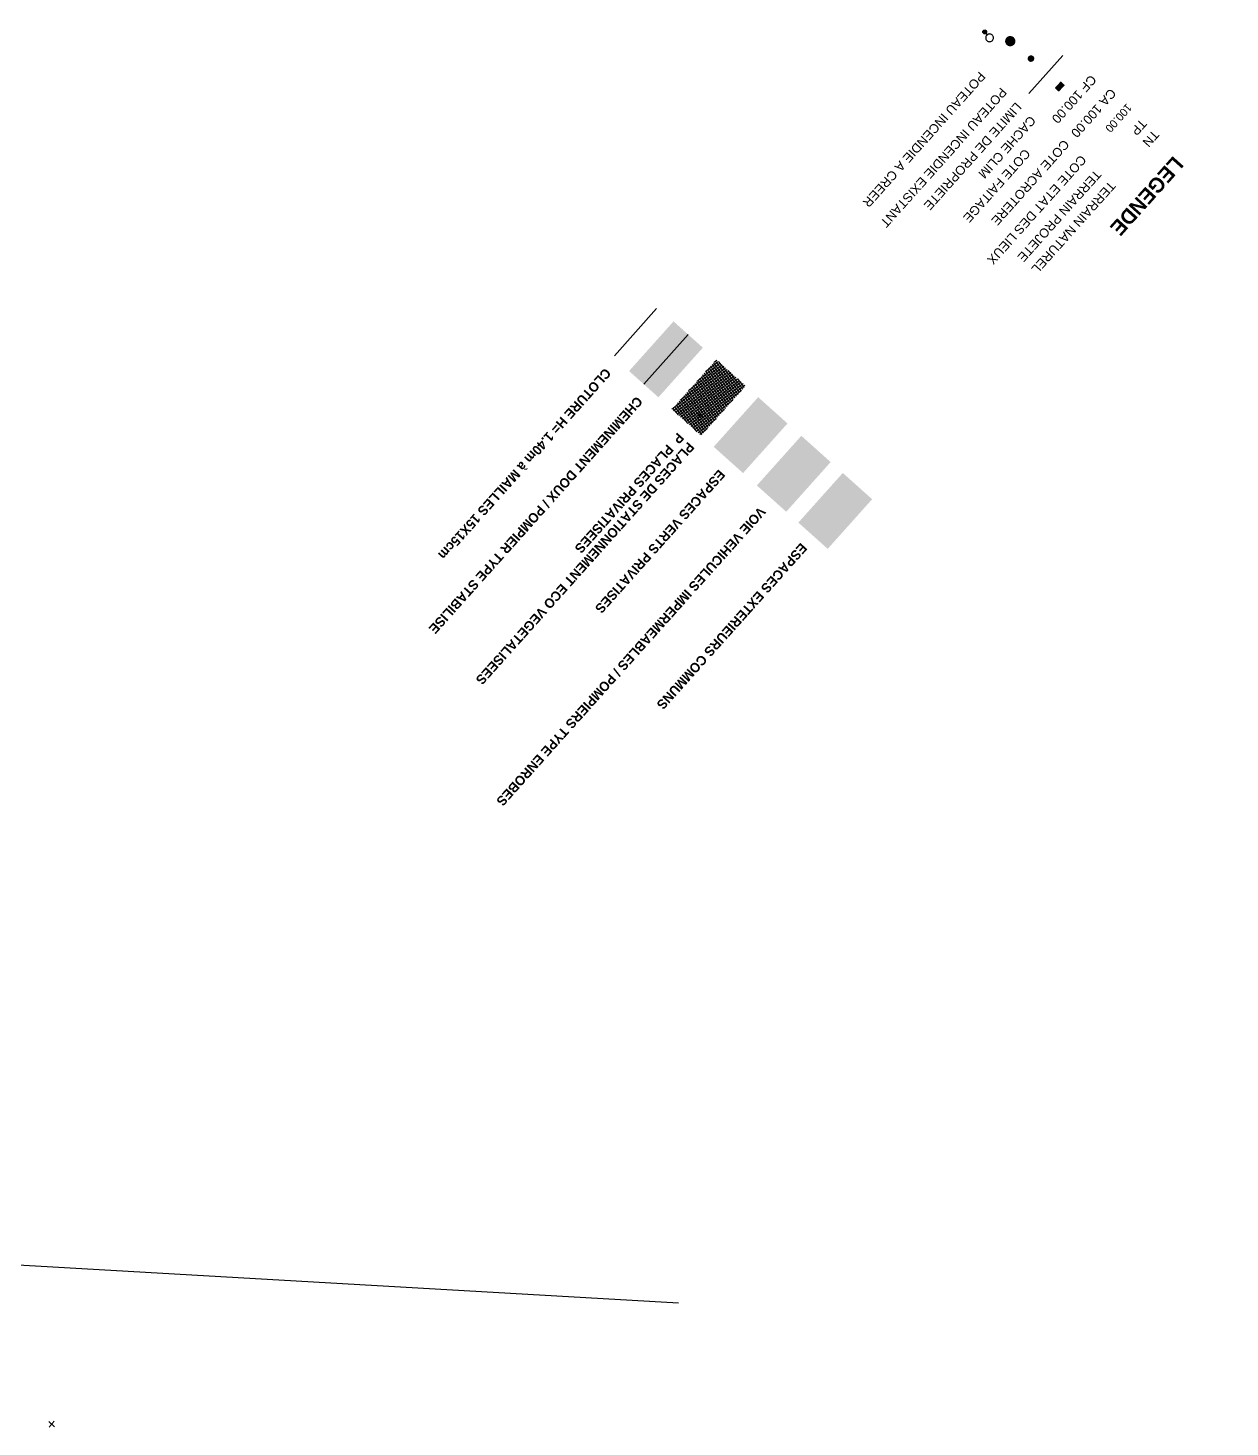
# Model space of a CAD drawing. Header units: metres. Extents: x -2858 to 512, y -1995 to 1252.
# Drawn here: x -369.6 to -213.5, y -138.3 to 43.5 of the extents above; entities that cross this region are included whole.
import ezdxf
from ezdxf import colors
from ezdxf.entities.mleader import LeaderData, LeaderLine
from ezdxf.enums import TextEntityAlignment as Align
from ezdxf.lldxf.tags import DXFTag
from ezdxf.math import Vec2, Vec3

# ---------------------------------------------------------------- set-up
doc = ezdxf.new("R2010")
doc.units = ezdxf.units.M
for name, color, linetype in [('&G_05_VU_02', 7, 'Continuous'), ('10-ECL-LUM', 32, 'Continuous'), ('1002 RES HTA TXT', 1, 'Continuous'), ('Calque commun', 7, 'Continuous'), ('Calque27', 7, 'Continuous'), ('Calque3', 7, 'Continuous'), ('Textes', 7, 'Continuous')]:
    doc.layers.add(name, color=color, linetype=linetype)
doc.layers.add('03-SER-CLOT-MUR-140 ST', color=7, linetype='Continuous', lineweight=15)
doc.styles.add('Arial15', font='arial.ttf', dxfattribs={"height": 0.921647})
doc.styles.add('Arial28', font='arial.ttf', dxfattribs={"height": 1.17964})
doc.styles.add('Arial29', font='arial.ttf', dxfattribs={"height": 1.179795})
doc.styles.add('Arial30', font='arial.ttf', dxfattribs={"width": 0.98, "height": 1.0388})
doc.styles.add('Century Gothic2', font='GOTHICB.TTF', dxfattribs={"height": 1.240921})
doc.styles.add('MtXpl_Century_Gothic', font='GOTHICB.TTF')
doc.styles.get("Standard").update_dxf_attribs({"font": 'arial.ttf'})
tags = doc.linetypes.add('_PARCELLE', pattern=[4, 2.5, -0.5, 0.5, -0.5]).pattern_tags.tags
tags[10:11] = [DXFTag(74, 4), DXFTag(75, 0), DXFTag(340, '0'), DXFTag(46, 0.0), DXFTag(50, 0.0), DXFTag(44, 0.0), DXFTag(45, 0.0)]
tags[8:9] = [DXFTag(74, 4), DXFTag(75, 0), DXFTag(340, '0'), DXFTag(46, 0.0), DXFTag(50, 0.0), DXFTag(44, 0.0), DXFTag(45, 0.0)]
tags[6:7] = [DXFTag(74, 4), DXFTag(75, 0), DXFTag(340, '0'), DXFTag(46, 0.0), DXFTag(50, 0.0), DXFTag(44, 0.0), DXFTag(45, 0.0)]
tags[4:5] = [DXFTag(74, 4), DXFTag(75, 0), DXFTag(340, '0'), DXFTag(46, 0.0), DXFTag(50, 0.0), DXFTag(44, 0.0), DXFTag(45, 0.0)]
tags = doc.linetypes.add('DASHDOT2', pattern=[0.5, 0.25, -0.125, 0, -0.125]).pattern_tags.tags
tags[10:11] = [DXFTag(74, 4), DXFTag(75, 0), DXFTag(340, '0'), DXFTag(46, 1.0), DXFTag(50, 0.0), DXFTag(44, 0.0), DXFTag(45, 0.0)]
tags[8:9] = [DXFTag(74, 4), DXFTag(75, 0), DXFTag(340, '0'), DXFTag(46, 1.0), DXFTag(50, 0.0), DXFTag(44, 0.0), DXFTag(45, 0.0)]
tags[6:7] = [DXFTag(74, 4), DXFTag(75, 0), DXFTag(340, '0'), DXFTag(46, 1.0), DXFTag(50, 0.0), DXFTag(44, 0.0), DXFTag(45, 0.0)]
tags[4:5] = [DXFTag(74, 4), DXFTag(75, 0), DXFTag(340, '0'), DXFTag(46, 1.0), DXFTag(50, 0.0), DXFTag(44, 0.0), DXFTag(45, 0.0)]

# ---------------------------------------------------------------- blocks, each defined once
blk = doc.blocks.new('ECL-LUM1')
at = {"color": 30, "lineweight": 0, "true_color": 0xf8991e}
blk.add_wipeout([(0, 0.75), (-0.043, 0.746), (-0.086, 0.735), (-0.125, 0.717), (-0.161, 0.692), (-0.192, 0.661), (-0.217, 0.625), (-0.235, 0.586), (-0.246, 0.543), (-0.25, 0.5), (-0.246, 0.457), (-0.235, 0.414), (-0.217, 0.375), (-0.192, 0.339), (-0.161, 0.308), (-0.125, 0.283), (-0.086, 0.265), (-0.043, 0.254), (0, 0.25), (0.043, 0.254), (0.086, 0.265), (0.125, 0.283), (0.161, 0.308), (0.192, 0.339), (0.217, 0.375), (0.235, 0.414), (0.246, 0.457), (0.25, 0.5), (0.246, 0.543), (0.235, 0.586), (0.217, 0.625), (0.192, 0.661), (0.161, 0.692), (0.125, 0.717), (0.086, 0.735), (0.043, 0.746)], dxfattribs=at)
at = {"layer": '&G_05_VU_02'}
h = blk.add_hatch(dxfattribs=at)
h.set_pattern_fill('ANGLE', color=256)
h.set_pattern_definition([(0, (0, 0), (0, 6.985), [5.08, -1.905]), (90, (0, 0), (-6.985, 4e-16), [5.08, -1.905])])
h.paths.add_polyline_path([(0, 0.75), (-0.043, 0.746), (-0.086, 0.735), (-0.125, 0.717), (-0.161, 0.692), (-0.192, 0.661), (-0.217, 0.625), (-0.235, 0.586), (-0.246, 0.543), (-0.25, 0.5), (-0.246, 0.457), (-0.235, 0.414), (-0.217, 0.375), (-0.192, 0.339), (-0.161, 0.308), (-0.125, 0.283), (-0.086, 0.265), (-0.043, 0.254), (0, 0.25), (0.043, 0.254), (0.086, 0.265), (0.125, 0.283), (0.161, 0.308), (0.192, 0.339), (0.217, 0.375), (0.235, 0.414), (0.246, 0.457), (0.25, 0.5), (0.246, 0.543), (0.235, 0.586), (0.217, 0.625), (0.192, 0.661), (0.161, 0.692), (0.125, 0.717), (0.086, 0.735), (0.043, 0.746)])
at = {"true_color": 0xf8991e}
h = blk.add_hatch(color=30, dxfattribs=at)
h.dxf.hatch_style = 1
edge = h.paths.add_edge_path()
edge.add_arc((0, 0), 0.125, 0, 360)
at = {"color": 30, "true_color": 0xf8991e, "flags": 128}
blk.add_lwpolyline([(0, 0.75), (-0.043, 0.746), (-0.086, 0.735), (-0.125, 0.717), (-0.161, 0.692), (-0.192, 0.661), (-0.217, 0.625), (-0.235, 0.586), (-0.246, 0.543), (-0.25, 0.5), (-0.246, 0.457), (-0.235, 0.414), (-0.217, 0.375), (-0.192, 0.339), (-0.161, 0.308), (-0.125, 0.283), (-0.086, 0.265), (-0.043, 0.254), (0, 0.25), (0.043, 0.254), (0.086, 0.265), (0.125, 0.283), (0.161, 0.308), (0.192, 0.339), (0.217, 0.375), (0.235, 0.414), (0.246, 0.457), (0.25, 0.5), (0.246, 0.543), (0.235, 0.586), (0.217, 0.625), (0.192, 0.661), (0.161, 0.692), (0.125, 0.717), (0.086, 0.735), (0.043, 0.746)], close=True, dxfattribs=at)
blk.add_lwpolyline([(0, 0), (0, 0.25)], dxfattribs=at)
at = {"color": 30, "true_color": 0xf8991e}
blk.add_circle((0, 0), 0.125, dxfattribs=at)
blk = doc.blocks.new('hatch27')
at = {"layer": 'Calque commun', "color": 64, "linetype": 'Continuous', "lineweight": 9}
for p, q in [((-35.42, 114.88, -1.88), (-26.76, 113.28, -1.72)), ((-35.42, 114.58, -1.88), (-26.76, 112.97, -1.72)), ((-34.59, 115.03, -1.86), (-26.76, 113.58, -1.72)), ((-32.95, 115.03, -1.83), (-26.76, 113.89, -1.73)), ((-31.3, 115.03, -1.8), (-26.76, 114.19, -1.73)), ((-29.65, 115.03, -1.78), (-26.76, 114.5, -1.73)), ((-28.01, 115.03, -1.75), (-26.76, 114.8, -1.73)), ((-35.42, 114.27, -1.88), (-26.76, 112.67, -1.72)), ((-35.42, 113.97, -1.88), (-26.76, 112.36, -1.72)), ((-35.42, 113.66, -1.88), (-26.76, 112.06, -1.72)), ((-35.42, 113.35, -1.88), (-26.76, 111.75, -1.72)), ((-35.42, 113.05, -1.88), (-26.76, 111.45, -1.72)), ((-35.42, 112.74, -1.88), (-26.76, 111.14, -1.72)), ((-35.42, 112.44, -1.88), (-26.76, 110.84, -1.72)), ((-35.42, 112.13, -1.88), (-26.76, 110.53, -1.72)), ((-35.42, 111.83, -1.88), (-26.76, 110.23, -1.72)), ((-35.42, 111.52, -1.88), (-26.76, 109.92, -1.72)), ((-35.42, 111.22, -1.88), (-28.38, 109.92, -1.75)), ((-35.42, 110.91, -1.88), (-30.03, 109.92, -1.78)), ((-35.42, 110.61, -1.88), (-31.68, 109.92, -1.81)), ((-35.42, 110.3, -1.88), (-33.33, 109.92, -1.84)), ((-35.42, 110, -1.87), (-34.97, 109.92, -1.87))]:
    blk.add_line(p, q, dxfattribs=at)
blk = doc.blocks.new('hatch28')
at = {"layer": 'Calque commun', "color": 64, "linetype": 'Continuous', "lineweight": 9}
for p, q in [((-35.16, 115.03, -1.87), (-35.42, 113.65, -1.88)), ((-34.85, 115.03, -1.87), (-35.42, 112.01, -1.88)), ((-34.55, 115.03, -1.86), (-35.42, 110.36, -1.88)), ((-34.24, 115.03, -1.86), (-35.19, 109.92, -1.87)), ((-33.94, 115.03, -1.85), (-34.89, 109.92, -1.87)), ((-33.63, 115.03, -1.85), (-34.58, 109.92, -1.86)), ((-33.33, 115.03, -1.84), (-34.28, 109.92, -1.86)), ((-33.02, 115.03, -1.83), (-33.97, 109.92, -1.85)), ((-32.72, 115.03, -1.83), (-33.67, 109.92, -1.84)), ((-32.41, 115.03, -1.82), (-33.36, 109.92, -1.84)), ((-32.11, 115.03, -1.82), (-33.06, 109.92, -1.83)), ((-31.8, 115.03, -1.81), (-32.75, 109.92, -1.83)), ((-31.5, 115.03, -1.81), (-32.45, 109.92, -1.82)), ((-31.19, 115.03, -1.8), (-32.14, 109.92, -1.82)), ((-30.89, 115.03, -1.8), (-31.84, 109.92, -1.81)), ((-30.58, 115.03, -1.79), (-31.53, 109.92, -1.81)), ((-30.28, 115.03, -1.79), (-31.23, 109.92, -1.8)), ((-29.97, 115.03, -1.78), (-30.92, 109.92, -1.8)), ((-29.67, 115.03, -1.78), (-30.62, 109.92, -1.79)), ((-29.36, 115.03, -1.77), (-30.31, 109.92, -1.79)), ((-29.06, 115.03, -1.77), (-30.01, 109.92, -1.78)), ((-28.75, 115.03, -1.76), (-29.7, 109.92, -1.78)), ((-28.45, 115.03, -1.75), (-29.4, 109.92, -1.77)), ((-28.14, 115.03, -1.75), (-29.09, 109.92, -1.76)), ((-27.84, 115.03, -1.74), (-28.79, 109.92, -1.76)), ((-27.53, 115.03, -1.74), (-28.48, 109.92, -1.75)), ((-27.23, 115.03, -1.73), (-28.18, 109.92, -1.75)), ((-26.92, 115.03, -1.73), (-27.87, 109.92, -1.74)), ((-26.76, 114.28, -1.73), (-27.57, 109.92, -1.74)), ((-26.76, 112.63, -1.72), (-27.26, 109.92, -1.73)), ((-26.76, 110.99, -1.72), (-26.96, 109.92, -1.73))]:
    blk.add_line(p, q, dxfattribs=at)
blk = doc.blocks.new('geometrebondepartleger')
at = {"layer": 'Calque27', "color": 1, "linetype": 'Continuous', "lineweight": 9}
for p, q in [((64.5, 157, 79), (65.5, 157, 79)), ((65, 156.5, 79), (65, 157.5, 79))]:
    blk.add_line(p, q, dxfattribs=at)

msp = doc.modelspace()

# ---------------------------------------------------------------- hatches: boundary and pattern name
at = {"layer": 'Calque commun', "linetype": 'Continuous', "lineweight": 18}
for points in [[(-242.458, 41.302, 1), (-241.564, 42.301), (-241.605, 42.335), (-241.65, 42.366), (-241.696, 42.393), (-241.745, 42.416), (-241.795, 42.436), (-241.847, 42.451), (-241.9, 42.462), (-241.953, 42.469), (-242.007, 42.471), (-242.061, 42.469), (-242.115, 42.463), (-242.168, 42.453), (-242.22, 42.438), (-242.27, 42.419), (-242.319, 42.396), (-242.366, 42.37), (-242.41, 42.339), (-242.452, 42.305), (-242.491, 42.268), (-242.527, 42.228), (-242.56, 42.185), (-242.589, 42.139), (-242.614, 42.092), (-242.636, 42.042), (-242.653, 41.991), (-242.666, 41.939), (-242.675, 41.886), (-242.68, 41.832), (-242.68, 41.778), (-242.676, 41.724), (-242.668, 41.671), (-242.655, 41.618), (-242.638, 41.567), (-242.617, 41.517), (-242.593, 41.469), (-242.564, 41.424), (-242.532, 41.38), (-242.496, 41.34)], [(-239.605, 39.219, 1), (-239.033, 39.857), (-239.059, 39.879), (-239.088, 39.899), (-239.118, 39.917), (-239.149, 39.932), (-239.181, 39.944), (-239.214, 39.954), (-239.248, 39.961), (-239.282, 39.965), (-239.317, 39.967), (-239.351, 39.966), (-239.385, 39.962), (-239.419, 39.955), (-239.452, 39.945), (-239.485, 39.933), (-239.516, 39.919), (-239.546, 39.902), (-239.575, 39.882), (-239.601, 39.86), (-239.626, 39.837), (-239.649, 39.811), (-239.67, 39.783), (-239.689, 39.754), (-239.705, 39.724), (-239.719, 39.692), (-239.73, 39.659), (-239.738, 39.626), (-239.744, 39.592), (-239.747, 39.558), (-239.747, 39.523), (-239.745, 39.489), (-239.739, 39.454), (-239.731, 39.421), (-239.72, 39.388), (-239.707, 39.356), (-239.691, 39.326), (-239.673, 39.296), (-239.652, 39.269), (-239.63, 39.243)]]:
    msp.add_hatch(color=1, dxfattribs=at).paths.add_polyline_path(points)

# ---------------------------------------------------------------- linework, layer by layer
at = {"layer": '03-SER-CLOT-MUR-140 ST', "color": 160, "linetype": '_PARCELLE', "lineweight": -2}
msp.add_line((-287.962, 7.056), (-293.441, 0.936), dxfattribs=at)
at = {"layer": '1002 RES HTA TXT', "color": 3, "flags": 128}
msp.add_lwpolyline([(-285.106, -122.148), (-602.037, -103.932)], dxfattribs=at)
at = {"layer": 'Calque commun', "color": 10, "linetype": 'DASHDOT2', "lineweight": 18}
msp.add_line((-235.193, 39.95), (-239.603, 35.024), dxfattribs=at)
at = {"layer": 'Calque commun', "color": 52, "linetype": 'ByBlock', "lineweight": -2}
msp.add_line((-283.857, 3.687), (-289.632, -2.764), dxfattribs=at)
at = {"layer": 'Calque commun', "color": 43, "linetype": 'Continuous', "lineweight": 9, "true_color": 0xdfbd75}
msp.add_trace([(-234.921, 36.09), (-235.45, 36.574), (-235.706, 35.233), (-236.235, 35.718)], dxfattribs=at)
at = {"layer": 'Calque commun', "color": 254, "linetype": 'Continuous', "lineweight": 9, "true_color": 0xd9d8b3}
msp.add_trace([(-281.951, 1.98, -1.874), (-287.726, -4.47, -1.874), (-285.763, 5.393, -1.874), (-291.538, -1.057, -1.874)], dxfattribs=at)
at = {"layer": 'Calque commun', "color": 41, "linetype": 'Continuous', "lineweight": 9, "true_color": 0xe8daa2}
msp.add_trace([(-281.951, 1.98, -1.874), (-287.726, -4.47, -1.874), (-285.763, 5.393, -1.874), (-291.538, -1.057, -1.874)], dxfattribs=at)
at = {"layer": 'Calque commun', "color": 43, "linetype": 'Continuous', "lineweight": 9, "true_color": 0xdbbe82}
msp.add_trace([(-276.395, -2.994, -1.877), (-282.17, -9.444, -1.877), (-280.207, 0.419, -1.877), (-285.982, -6.031, -1.877)], dxfattribs=at)
msp.add_trace([(-276.395, -2.994, -1.877), (-282.17, -9.444, -1.877), (-280.207, 0.419, -1.877), (-285.982, -6.031, -1.877)], dxfattribs=at)
msp.add_trace([(-276.395, -2.994, -1.877), (-282.17, -9.444, -1.877), (-280.207, 0.419, -1.877), (-285.982, -6.031, -1.877)], dxfattribs=at)
at = {"layer": 'Calque commun', "color": 61, "linetype": 'Continuous', "lineweight": 9, "true_color": 0xe0fb91}
msp.add_trace([(-270.954, -7.865, -1.879), (-276.729, -14.316, -1.879), (-274.766, -4.452, -1.879), (-280.541, -10.903, -1.879)], dxfattribs=at)
msp.add_trace([(-270.954, -7.865, -1.879), (-276.729, -14.316, -1.879), (-274.766, -4.452, -1.879), (-280.541, -10.903, -1.879)], dxfattribs=at)
at = {"layer": 'Calque commun', "color": 43, "linetype": 'Continuous', "lineweight": 9, "true_color": 0xbda777}
msp.add_trace([(-265.346, -12.886, -1.881), (-271.121, -19.336, -1.881), (-269.158, -9.473, -1.881), (-274.934, -15.923, -1.881)], dxfattribs=at)
msp.add_trace([(-265.346, -12.886, -1.881), (-271.121, -19.336, -1.881), (-269.158, -9.473, -1.881), (-274.934, -15.923, -1.881)], dxfattribs=at)
at = {"layer": 'Calque commun', "color": 71, "linetype": 'Continuous', "lineweight": 9, "true_color": 0xb1e292}
msp.add_trace([(-259.957, -17.711, -1.883), (-265.732, -24.161, -1.883), (-263.77, -14.298, -1.883), (-269.545, -20.748, -1.883)], dxfattribs=at)
msp.add_trace([(-259.957, -17.711, -1.883), (-265.732, -24.161, -1.883), (-263.77, -14.298, -1.883), (-269.545, -20.748, -1.883)], dxfattribs=at)

# ---------------------------------------------------------------- block references
at = {"layer": '10-ECL-LUM', "color": 254, "true_color": 0xffffc1, "xscale": 1.999999999999999, "yscale": 1.999999999999999, "zscale": 1.999999999999999, "rotation": 219.4813566505708}
msp.add_blockref('ECL-LUM1', (-245.333, 43.005), dxfattribs=at)
at = {"layer": 'Calque commun', "color": 0, "linetype": 'ByBlock', "lineweight": -2, "rotation": 228.1617603435354}
for name, p in [('hatch27', (-385.722, 47.352)), ('hatch28', (-385.722, 47.352)), ('geometrebondepartleger', (-440.162, 15.263))]:
    msp.add_blockref(name, p, dxfattribs=at)

# ---------------------------------------------------------------- texts
at = {"layer": 'Calque commun', "color": 5, "linetype": 'ByBlock', "lineweight": -2, "extrusion": (0.011866, 0.012797, 0.999848), "style": 'Century Gothic2', "width": 1}
msp.add_text('LEGENDE', height=1.9389, rotation=228.15741, dxfattribs=at).set_placement((-221.206, 27.421, -4.155), align=Align.BOTTOM_LEFT)
at = {"layer": 'Calque3', "color": 1, "linetype": 'ByBlock', "lineweight": -2, "style": 'Arial30', "width": 0.98}
msp.add_text('100.00', height=1.0388, rotation=228.5205, dxfattribs=at).set_placement((-226.096, 33.099), align=Align.TOP_LEFT)
at = {"layer": 'Textes', "color": 5, "linetype": 'ByBlock', "lineweight": -2}
for s, height, rotation, style, p in [('POTEAU INCENDIE A CREER', 1.17964, 228.16176, 'Arial28', (-246.278, 38.165)), ('CF 100.00', 1.1798, 228.16176, 'Arial29', (-231.846, 37.749)), ('POTEAU INCENDIE EXISTANT', 1.17964, 228.16176, 'Arial28', (-243.501, 36.108)), ('CA 100.00', 1.1798, 228.16176, 'Arial29', (-229.286, 35.986)), ('LIMITE DE PROPRIETE', 1.17964, 228.16176, 'Arial28', (-241.57, 34.187)), ('CACHE CLIM', 1.1796, 228.16176, 'Arial28', (-239.728, 32.442)), ('TP', 1.1796, 228.16176, 'Arial28', (-225.311, 32.032)), ('TN', 1.1796, 228.16176, 'Arial28', (-223.712, 30.6)), ('COTE FAITAGE', 1.17964, 228.16176, 'Arial28', (-240.434, 28.144)), ('COTE ACROTERE', 1.17964, 228.16176, 'Arial28', (-235.368, 29.346)), ('COTE ETAT DES LIEUX', 1.17964, 228.16176, 'Arial28', (-233.158, 27.339)), ('TERRAIN PROJETE', 1.17964, 228.16176, 'Arial28', (-231.23, 25.421)), ('TERRAIN NATUREL', 1.17964, 228.16176, 'Arial28', (-229.375, 23.952)), ('P', 0.922, 228.16191, 'Arial15', (-282.71, -6.189, -1.761)), ('P', 0.922, 228.16191, 'Arial15', (-282.71, -6.189, -1.761))]:
    msp.add_text(s, height=height, rotation=rotation, dxfattribs=dict(at, style=style)).set_placement(p, align=Align.BOTTOM_LEFT)
at = {"layer": 'Textes', "color": 5, "extrusion": (0.011866, 0.012797, 0.999848), "style": 'MtXpl_Century_Gothic'}
for s, p in [('CLOTURE H= 1.40m à MAILLES 15X15cm', (-294.657, -0.516, -5.194)), ('CHEMINEMENT DOUX / POMPIER TYPE STABILISE', (-290.552, -4.192, -5.194)), ('P  PLACES PRIVATISEES', (-285.184, -8.917, -5.194)), ('PLACES DE STATIONNEMENT ECO VEGETALISEES', (-283.838, -10.123, -5.194)), ('ESPACES VERTS PRIVATISES', (-279.838, -13.701, -5.194)), ('VOIE VEHICULES IMPERMEABLES / POMPIERS TYPE ENROBES', (-274.578, -18.54, -5.194)), ('ESPACES EXTERIEURS COMMUNS', (-269.187, -23.239, -5.194))]:
    msp.add_text(s, height=1.24092, rotation=228.15741, dxfattribs=at).set_placement(p)

# ---------------------------------------------------------------- next in the draw order: leaders
at = {"layer": '1002 RES HTA TXT'}
ml = msp.add_multileader_mtext('Standard', dxfattribs=at)
ml.set_content('Poste HTA/BT\\PBAT ', color=256)
ml.set_leader_properties()
ml.build(insert=Vec2(0, 0))
ml.multileader.update_dxf_attribs({"has_text_frame": 1, "text_left_attachment_type": 2, "text_right_attachment_type": 2, "dogleg_length": 0.36, "arrow_head_size": 0.36})
ctx = ml.context
ctx.base_point, ctx.char_height, ctx.arrow_head_size, ctx.landing_gap_size, ctx.plane_origin, ctx.plane_x_axis, ctx.plane_y_axis = Vec3(-401.61, -85.02), 0.6, 0.36, 0.18, Vec3(-387.89, -67.582), Vec3(-0.9769256, -0.2135798), Vec3(0.2135798, -0.9769256)
ctx.left_attachment, ctx.right_attachment, ctx.text_align_type = 2, 2, 1
notes = []
notes.append((ctx, [(0, (0, 0, 0), (0, 0), (1, 0), 1, [])]))
ctx.mtext.insert, ctx.mtext.text_direction, ctx.mtext.rotation, ctx.mtext.alignment, ctx.mtext.flow_direction = Vec3(-404.191, -86.408), Vec3(-0.9769256, -0.2135798), -0.6253435, 2, 5
ctx.mtext.has_bg_fill, ctx.mtext.bg_color, ctx.mtext.bg_scale_factor, ctx.mtext.bg_transparency, ctx.mtext.use_window_bg_color = 1, -1023410167, 1.5, 0, 1
for ctx, leaders in notes:
    for number, flags, end, landing, length, lines in leaders:
        leader = LeaderData()
        leader.index, (leader.has_last_leader_line, leader.has_dogleg_vector, leader.attachment_direction) = number, flags
        leader.last_leader_point, leader.dogleg_vector, leader.dogleg_length = Vec3(end), Vec3(landing), length
        for number, points, colour, breaks in lines:
            line = LeaderLine()
            line.index, line.vertices, line.color, line.breaks = number, Vec3.list(points), colors.encode_raw_color(colour), breaks
            leader.lines.append(line)
        ctx.leaders.append(leader)

doc.saveas('drawing.dxf')
